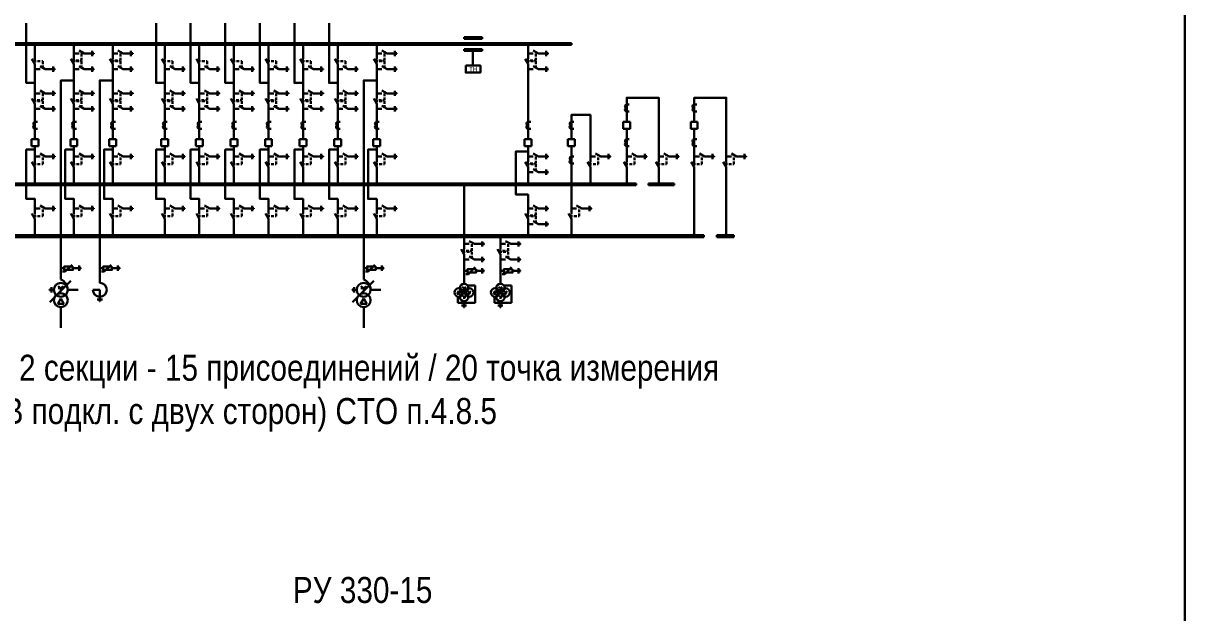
# Model space of a CAD drawing. Header units: millimetres. Extents: x -2550 to 7325, y -3772 to 3128.
# Drawn here: x 5982 to 7325, y -823 to -142 of the extents above; entities that cross this region are included whole.
import ezdxf
from ezdxf.enums import TextEntityAlignment as Align

# ---------------------------------------------------------------- set-up
doc = ezdxf.new("R2010")
doc.units = ezdxf.units.MM
doc.linetypes.add('штриховая2', pattern=[9.525, 6.35, -3.175])
doc.layers.add('Основная', color=7, linetype='Continuous', lineweight=30)
doc.styles.add('Narrow', font='ARIALN.TTF')
doc.styles.add('Вывод', font='tahoma.ttf', dxfattribs={"height": 2.5})
doc.styles.add('Компонент', font='ARIALN.TTF', dxfattribs={"height": 3.5})
doc.styles.add('Функция', font='ARIALN.TTF', dxfattribs={"height": 2})

# ---------------------------------------------------------------- blocks, each defined once
blk = doc.blocks.new('*U94')
at = {"color": 0, "linetype": 'ByBlock'}
for p, q in [((0, 0), (20, 0)), ((0, -2), (0, 0)), ((20, -2), (20, 0)), ((0, -2), (20, -2))]:
    blk.add_line(p, q, dxfattribs=at)
at = {"layer": 'Основная', "style": 'Компонент'}
blk.add_attdef('ОШ', text='', height=3.5, dxfattribs=at).set_placement((6, 4), align=Align.MIDDLE_CENTER)
blk = doc.blocks.new('*U95')
at = {"color": 0, "linetype": 'ByBlock'}
for p, q in [((0, 0), (30, 0)), ((0, -2), (0, 0)), ((30, -2), (30, 0)), ((0, -2), (30, -2))]:
    blk.add_line(p, q, dxfattribs=at)
at = {"layer": 'Основная', "style": 'Компонент'}
blk.add_attdef('ОШ', text='', height=3.5, dxfattribs=at).set_placement((6, 4), align=Align.MIDDLE_CENTER)
blk = doc.blocks.new('*U96')
at = {"color": 0, "linetype": 'ByBlock'}
for p, q in [((0, 0), (979, 0)), ((0, -2), (0, 0)), ((979, -2), (979, 0)), ((0, -2), (979, -2))]:
    blk.add_line(p, q, dxfattribs=at)
at = {"layer": 'Основная', "style": 'Компонент'}
blk.add_attdef('ОШ', text='', height=3.5, dxfattribs=at).set_placement((6, 4), align=Align.MIDDLE_CENTER)
blk = doc.blocks.new('*U18')
at = {"color": 0, "linetype": 'ByBlock'}
blk.add_line((0, 0), (6, 3.4), dxfattribs=at)
blk = doc.blocks.new('*U74')
at = {"color": 0}
for p, q in [((-3, 0), (-9, 0)), ((9, 0), (3, 0))]:
    blk.add_line(p, q, dxfattribs=at)
at = {"color": 0, "ltscale": 0.25, "xscale": -1, "rotation": 359.9999999999999}
blk.add_blockref('*U18', (3, 0), dxfattribs=at)
at = {"layer": 'Основная'}
for tag, height, style, p in [('ОУ', 3.5, 'Компонент', (-25, 0)), ('В1', 2.5, 'Вывод', (-7, -2)), ('В2', 2.5, 'Вывод', (7, -2))]:
    blk.add_attdef(tag, text='', height=height, dxfattribs=dict(at, style=style)).set_placement(p, align=Align.MIDDLE_CENTER)
blk = doc.blocks.new('*U78')
at = {"color": 0, "linetype": 'ByBlock'}
blk.add_line((-3, 0), (0, 0), dxfattribs=at)
at = {"color": 0}
for p, q in [((0, -3), (0, 3)), ((1, -1.5), (1, 1.5)), ((2, -0.5), (2, 0.5))]:
    blk.add_line(p, q, dxfattribs=at)
blk = doc.blocks.new('*U10')
at = {"color": 0}
blk.add_line((0, -1), (0, 1), dxfattribs=at)
blk = doc.blocks.new('*U79')
at = {"color": 0, "linetype": 'ByBlock'}
for p, q in [((0, 3), (0, 9)), ((0, -9), (0, -3))]:
    blk.add_line(p, q, dxfattribs=at)
at = {"color": 0, "linetype": 'ByBlock', "ltscale": 0.25, "rotation": 89.99999999999999}
for name, p in [('*U18', (0, -3)), ('*U10', (0, 3))]:
    blk.add_blockref(name, p, dxfattribs=at)
at = {"layer": 'Основная'}
for tag, height, style, p in [('ОУ', 3.5, 'Компонент', (-12, 0)), ('В1', 2.5, 'Вывод', (2, 7)), ('В2', 2.5, 'Вывод', (2, -7))]:
    blk.add_attdef(tag, text='', height=height, dxfattribs=dict(at, style=style)).set_placement(p, align=Align.MIDDLE_CENTER)
blk = doc.blocks.new('*U71')
at = {"color": 0, "ltscale": 0.25, "const_width": 0.6}
blk.add_lwpolyline([(0, -0.3, 1), (0, 0.3, 1)], format="xyb", close=True, dxfattribs=at)
at = {"layer": 'Основная', "color": 0}
for p, q in [((0, 7), (0, 9)), ((0, 2), (0, 7)), ((0, 0), (0, 2))]:
    blk.add_line(p, q, dxfattribs=at)
blk = doc.blocks.new('*U85')
at = {"color": 0, "ltscale": 0.35}
for p, q in [((0, 2), (-2, -1.5)), ((0, 2), (1.5, -0.5)), ((-2, -1.5), (1, -1.5))]:
    blk.add_line(p, q, dxfattribs=at)
blk.add_circle((0, 0), 5, dxfattribs=at)
at = {"ltscale": 0.35, "style": 'Компонент'}
blk.add_attdef('ОУ', text='', height=3.5, dxfattribs=at).set_placement((-3, 10), align=Align.MIDDLE_CENTER)
blk = doc.blocks.new('*U86')
at = {"color": 0, "ltscale": 0.35}
for q in [(-2, 1.5), (2, 1.5), (2, 0), (0, -2.5)]:
    blk.add_line((0, 0), q, dxfattribs=at)
blk.add_circle((0, 0), 5, dxfattribs=at)
at = {"ltscale": 0.35, "style": 'Компонент'}
blk.add_attdef('ОУ', text='', height=3.5, dxfattribs=at).set_placement((0, 8), align=Align.MIDDLE_CENTER)
blk = doc.blocks.new('*U72')
at = {"color": 0, "ltscale": 0.25, "const_width": 0.6}
blk.add_lwpolyline([(0.3, 0, 1), (-0.3, 0, 1)], format="xyb", close=True, dxfattribs=at)
at = {"layer": 'Основная', "color": 0}
for p, q in [((-5, 0), (-7, 0)), ((-2, 0), (-5, 0)), ((0, 0), (-2, 0))]:
    blk.add_line(p, q, dxfattribs=at)
blk = doc.blocks.new('*U83')
at = {"color": 0}
for p, q in [((3, 0), (-3, 0)), ((1.5, -1), (-1.5, -1)), ((0.5, -2), (-0.5, -2))]:
    blk.add_line(p, q, dxfattribs=at)
at = {"color": 0, "linetype": 'ByBlock'}
blk.add_line((0, 3), (0, 0), dxfattribs=at)
blk = doc.blocks.new('*U73')
at = {"color": 0, "ltscale": 0.25, "const_width": 0.6}
blk.add_lwpolyline([(0, -0.3, 1), (0, 0.3, 1)], format="xyb", close=True, dxfattribs=at)
at = {"layer": 'Основная', "color": 0}
for p, q in [((0, 6), (0, 8)), ((0, 2), (0, 6)), ((0, 0), (0, 2))]:
    blk.add_line(p, q, dxfattribs=at)
blk = doc.blocks.new('*U75')
at = {"color": 0, "ltscale": 0.35}
for q in [(4, 4), (-7, -4)]:
    blk.add_line((-4, -4), q, dxfattribs=at)
at = {"color": 0}
for p, q in [((9, 0), (5, 0)), ((-5, 0), (-9, 0))]:
    blk.add_line(p, q, dxfattribs=at)
at = {"color": 0, "ltscale": 0.35}
blk.add_lwpolyline([(5, 2), (-5, 2), (-5, -2), (5, -2)], close=True, dxfattribs=at)
at = {"layer": 'Основная'}
for tag, height, style, p in [('ОУ', 3.5, 'Компонент', (0, 6)), ('В1', 2.5, 'Вывод', (-7, -2)), ('F', 2, 'Функция', (-3, -5)), ('В2', 2.5, 'Вывод', (7, -2))]:
    blk.add_attdef(tag, text='', height=height, dxfattribs=dict(at, style=style)).set_placement(p, align=Align.MIDDLE_CENTER)
blk = doc.blocks.new('*U82')
at = {"color": 0, "linetype": 'ByBlock'}
blk.add_line((-3, 0), (0, 0), dxfattribs=at)
at = {"color": 0}
for p, q in [((0, -3), (0, 3)), ((1, -1.5), (1, 1.5)), ((2, -0.5), (2, 0.5))]:
    blk.add_line(p, q, dxfattribs=at)
blk = doc.blocks.new('*U97')
at = {"color": 0, "linetype": 'ByBlock'}
for p, q in [((0, 0), (901, 0)), ((0, -2), (0, 0)), ((901, -2), (901, 0)), ((0, -2), (901, -2))]:
    blk.add_line(p, q, dxfattribs=at)
at = {"layer": 'Основная', "style": 'Компонент'}
blk.add_attdef('ОШ', text='', height=3.5, dxfattribs=at).set_placement((6, 4), align=Align.MIDDLE_CENTER)
blk = doc.blocks.new('*U37')
at = {"color": 0, "linetype": 'ByBlock'}
for p, q in [((0, 0), (-8, 0)), ((-8, -8), (-8, 0)), ((0, -8), (0, 0)), ((0, -8), (-8, -8))]:
    blk.add_line(p, q, dxfattribs=at)
at = {"layer": 'Основная', "style": 'Компонент'}
blk.add_attdef('ОУ', text='', height=3.5, dxfattribs=at).set_placement((-15, -3), align=Align.MIDDLE_CENTER)
blk = doc.blocks.new('*U81')
at = {"color": 0, "linetype": 'ByBlock'}
for p, q in [((0, -5), (0, 5)), ((0, 4), (3, 4)), ((0, -4), (3, -4))]:
    blk.add_line(p, q, dxfattribs=at)
for centre, major_axis, start_param, end_param in [((0, -2), (-2, 0), 4.712389, 7.853982), ((0, 2), (0, -2), 3.141593, 6.283185)]:
    blk.add_ellipse(centre, major_axis=major_axis, ratio=1, start_param=start_param, end_param=end_param, dxfattribs=at)
at = {"layer": 'Основная', "linetype": 'ByBlock'}
for tag, height, style, p in [('ОУ', 3.5, 'Компонент', (-6, 0)), ('В1', 2.5, 'Вывод', (5, 6)), ('В2', 2.5, 'Вывод', (5, -6))]:
    blk.add_attdef(tag, text='', height=height, dxfattribs=dict(at, style=style)).set_placement(p, align=Align.MIDDLE_CENTER)
blk = doc.blocks.new('*U67')
at = {"ltscale": 0.25}
for p, q in [((-3.5, -4), (0, 2)), ((0, 2), (3.5, -4)), ((-3.5, -4), (3.5, -4))]:
    blk.add_line(p, q, dxfattribs=at)
blk.add_circle((0, 0), 8, dxfattribs=at)
at = {"layer": 'Основная', "style": 'Компонент'}
blk.add_attdef('ОУ', text='', height=3.5, dxfattribs=at).set_placement((17, 0), align=Align.MIDDLE_CENTER)
blk = doc.blocks.new('*U68')
at = {"ltscale": 0.25}
for p, q in [((0, 0), (-20, 0)), ((14.4, 0), (0, 0))]:
    blk.add_line(p, q, dxfattribs=at)
blk.add_lwpolyline([(-18, 0, 1, 0, 0), (-20, 0, 0, 0, 0)], format="xyseb", dxfattribs=at)
at = {"layer": 'Основная', "style": 'Вывод'}
blk.add_attdef('ОС', text='', height=2.5, dxfattribs=at).set_placement((3, 2), align=Align.MIDDLE_CENTER)
blk = doc.blocks.new('*U69')
at = {"ltscale": 0.25}
for q in [(-3.2, 4.4), (3.2, 4.4), (0, -2), (3.2, 2)]:
    blk.add_line((0, 2), q, dxfattribs=at)
blk.add_circle((0, 0), 8, dxfattribs=at)
blk.add_arc((5.2, -0.2), 13.2, 113.2803, 179.3396, dxfattribs=at)
at = {"layer": 'Основная', "style": 'Компонент'}
blk.add_attdef('ОУ', text='', height=3.5, dxfattribs=at).set_placement((-17, 0), align=Align.MIDDLE_CENTER)
blk = doc.blocks.new('*U89')
at = {"color": 0}
for p, q in [((-2, 0.5), (-2, -0.5)), ((-1, 1.5), (-1, -1.5)), ((0, 3), (0, -3))]:
    blk.add_line(p, q, dxfattribs=at)
at = {"color": 0, "linetype": 'ByBlock'}
blk.add_line((3, 0), (0, 0), dxfattribs=at)
blk = doc.blocks.new('*U98')
at = {"color": 0, "linetype": 'ByBlock'}
for p, q in [((0, 0), (826, 0)), ((0, -2), (0, 0)), ((826, -2), (826, 0)), ((0, -2), (826, -2))]:
    blk.add_line(p, q, dxfattribs=at)
at = {"layer": 'Основная', "style": 'Компонент'}
blk.add_attdef('ОШ', text='', height=3.5, dxfattribs=at).set_placement((6, 4), align=Align.MIDDLE_CENTER)
blk = doc.blocks.new('*U92')
at = {"color": 0, "linetype": 'ByBlock'}
for p, q in [((0, 0), (21, 0)), ((0, -2), (0, 0)), ((21, -2), (21, 0)), ((0, -2), (21, -2))]:
    blk.add_line(p, q, dxfattribs=at)
at = {"layer": 'Основная', "style": 'Компонент'}
blk.add_attdef('ОШ', text='', height=3.5, dxfattribs=at).set_placement((6, 4), align=Align.MIDDLE_CENTER)
blk = doc.blocks.new('*U70')
at = {"color": 0, "ltscale": 0.25, "const_width": 0.6}
blk.add_lwpolyline([(0, -0.3, 1), (0, 0.3, 1)], format="xyb", close=True, dxfattribs=at)
at = {"layer": 'Основная', "color": 0}
for p, q in [((0, 7), (0, 9)), ((0, 2), (0, 7)), ((0, 0), (0, 2))]:
    blk.add_line(p, q, dxfattribs=at)
blk = doc.blocks.new('*U76')
at = {"ltscale": 0.35}
for q in [(8, 0), (0, -8)]:
    blk.add_line((0, 0), q, dxfattribs=at)
blk.add_arc((0, 0), 8, 90, 0, dxfattribs=at)
at = {"layer": 'Основная', "style": 'Компонент'}
blk.add_attdef('ОУ', text='', height=3.5, dxfattribs=at).set_placement((-17, 0), align=Align.MIDDLE_CENTER)

msp = doc.modelspace()

# ---------------------------------------------------------------- linework, layer by layer
at = {"layer": 'Основная'}
for points in [[(5289, 1125), (7325, 1125), (7325, -1712), (5289, -1712)], [(6494, -191), (6511, -191), (6511, -199), (6494, -199)]]:
    msp.add_lwpolyline(points, close=True, dxfattribs=at)
for points in [[(5986, -148), (5986, -142)], [(6136, -148), (6136, -142)], [(6176, -148), (6176, -142)], [(6216, -148), (6216, -142)], [(6256, -148), (6256, -142)], [(6296, -148), (6296, -142)], [(6336, -148), (6336, -142)], [(5986, -148), (5986, -211), (5996, -211)], [(6136, -148), (6136, -211), (6146, -211)], [(6176, -148), (6176, -211), (6186, -211)], [(6216, -148), (6216, -211), (6226, -211)], [(6256, -148), (6256, -211), (6266, -211)], [(6296, -148), (6296, -211), (6306, -211)], [(6336, -148), (6336, -211), (6346, -211)], [(5996, -177), (5996, -166)], [(6041, -177), (6041, -166)], [(6086, -177), (6086, -166)], [(6146, -177), (6146, -166)], [(6186, -177), (6186, -166)], [(6226, -177), (6226, -166)], [(6266, -177), (6266, -166)], [(6306, -177), (6306, -166)], [(6346, -177), (6346, -166)], [(6391, -177), (6391, -166)], [(6502, -173), (6502, -191)], [(6566, -177), (6566, -166)], [(5996, -214), (5996, -195)], [(6041, -223), (6041, -195)], [(6086, -223), (6086, -195)], [(6146, -214), (6146, -195)], [(6186, -214), (6186, -195)], [(6226, -214), (6226, -195)], [(6266, -214), (6266, -195)], [(6306, -214), (6306, -195)], [(6346, -214), (6346, -195)], [(6391, -223), (6391, -195)], [(6566, -276), (6566, -195)], [(6026, -408), (6026, -208), (6041, -208)], [(6071, -408), (6071, -208), (6086, -208)], [(6376, -408), (6376, -208), (6391, -208)], [(6680, -256), (6680, -228), (6717, -228), (6717, -296)], [(6758, -256), (6758, -228), (6795, -228), (6795, -296)], [(5996, -276), (5996, -241)], [(6041, -276), (6041, -241)], [(6086, -276), (6086, -241)], [(6146, -276), (6146, -241)], [(6186, -276), (6186, -241)], [(6226, -276), (6226, -241)], [(6266, -276), (6266, -241)], [(6306, -276), (6306, -241)], [(6346, -276), (6346, -241)], [(6391, -276), (6391, -241)], [(6616, -276), (6616, -248), (6638, -248), (6638, -296)], [(6680, -296), (6680, -264)], [(6758, -296), (6758, -264)], [(5996, -356), (5996, -345), (5986, -345), (5986, -288), (5996, -288)], [(5996, -296), (5996, -284)], [(6041, -356), (6041, -345), (6031, -345), (6031, -288), (6041, -288)], [(6041, -296), (6041, -284)], [(6086, -356), (6086, -345), (6076, -345), (6076, -288), (6086, -288)], [(6086, -296), (6086, -284)], [(6146, -356), (6146, -345), (6136, -345), (6136, -288), (6146, -288)], [(6146, -296), (6146, -284)], [(6186, -356), (6186, -345), (6176, -345), (6176, -288), (6186, -288)], [(6186, -296), (6186, -284)], [(6226, -356), (6226, -345), (6216, -345), (6216, -288), (6226, -288)], [(6226, -296), (6226, -284)], [(6266, -356), (6266, -345), (6256, -345), (6256, -288), (6266, -288)], [(6266, -296), (6266, -284)], [(6306, -356), (6306, -345), (6296, -345), (6296, -288), (6306, -288)], [(6306, -296), (6306, -284)], [(6346, -356), (6346, -345), (6336, -345), (6336, -288), (6346, -288)], [(6346, -296), (6346, -284)], [(6391, -356), (6391, -345), (6381, -345), (6381, -288), (6391, -288)], [(6391, -296), (6391, -284)], [(6566, -290), (6552, -290), (6552, -340), (6566, -340), (6566, -356)], [(6566, -296), (6566, -284)], [(6616, -356), (6616, -284)], [(5996, -314), (5996, -328)], [(6041, -314), (6041, -328)], [(6086, -314), (6086, -328)], [(6146, -314), (6146, -328)], [(6186, -314), (6186, -328)], [(6226, -314), (6226, -328)], [(6266, -314), (6266, -328)], [(6306, -314), (6306, -328)], [(6346, -314), (6346, -328)], [(6391, -314), (6391, -328)], [(6566, -314), (6566, -328)], [(6638, -314), (6638, -328)], [(6680, -314), (6680, -328)], [(6717, -314), (6717, -328)], [(6758, -314), (6758, -388)], [(6795, -314), (6795, -388)], [(6492, -397), (6492, -328)], [(5996, -374), (5996, -388)], [(6041, -374), (6041, -388)], [(6086, -374), (6086, -388)], [(6146, -374), (6146, -388)], [(6186, -374), (6186, -388)], [(6226, -374), (6226, -388)], [(6266, -374), (6266, -388)], [(6306, -374), (6306, -388)], [(6346, -374), (6346, -388)], [(6391, -374), (6391, -388)], [(6566, -374), (6566, -388)], [(6616, -374), (6616, -388)], [(6026, -408), (6026, -438)], [(6071, -408), (6071, -442)], [(6376, -408), (6376, -438)], [(6492, -415), (6492, -441)], [(6534, -415), (6534, -441)], [(6492, -443), (6492, -441)], [(6534, -443), (6534, -441)], [(6034, -450), (6046, -450)], [(6384, -450), (6396, -450)], [(6496, -445), (6505, -445)], [(6505, -453), (6503, -453)], [(6505, -453), (6505, -465)], [(6538, -445), (6547, -445)], [(6547, -453), (6545, -453)], [(6547, -453), (6547, -465)], [(6492, -465), (6492, -463)], [(6492, -465), (6505, -465)], [(6534, -465), (6534, -463)], [(6534, -465), (6547, -465)], [(6026, -470), (6026, -494)], [(6376, -470), (6376, -494)]]:
    msp.add_lwpolyline(points, dxfattribs=at)
at = {"layer": 'Основная', "ltscale": 0.25, "const_width": 0.6}
for points in [[(5995.7, -166, 1), (5996.3, -166, 1)], [(6040.7, -166, 1), (6041.3, -166, 1)], [(6085.7, -166, 1), (6086.3, -166, 1)], [(6145.7, -166, 1), (6146.3, -166, 1)], [(6185.7, -166, 1), (6186.3, -166, 1)], [(6225.7, -166, 1), (6226.3, -166, 1)], [(6265.7, -166, 1), (6266.3, -166, 1)], [(6305.7, -166, 1), (6306.3, -166, 1)], [(6345.7, -166, 1), (6346.3, -166, 1)], [(6390.7, -166, 1), (6391.3, -166, 1)], [(6501.7, -173, 1), (6502.3, -173, 1)], [(6565.7, -166, 1), (6566.3, -166, 1)], [(6040.7, -177, 1), (6041.3, -177, 1)], [(6085.7, -177, 1), (6086.3, -177, 1)], [(6390.7, -177, 1), (6391.3, -177, 1)], [(6565.7, -177, 1), (6566.3, -177, 1)], [(5995.7, -195, 1), (5996.3, -195, 1)], [(6040.7, -195, 1), (6041.3, -195, 1)], [(6085.7, -195, 1), (6086.3, -195, 1)], [(6145.7, -195, 1), (6146.3, -195, 1)], [(6185.7, -195, 1), (6186.3, -195, 1)], [(6225.7, -195, 1), (6226.3, -195, 1)], [(6265.7, -195, 1), (6266.3, -195, 1)], [(6305.7, -195, 1), (6306.3, -195, 1)], [(6345.7, -195, 1), (6346.3, -195, 1)], [(6390.7, -195, 1), (6391.3, -195, 1)], [(6565.7, -195, 1), (6566.3, -195, 1)], [(5995.7, -211, 1), (5996.3, -211, 1)], [(6040.7, -208, 1), (6041.3, -208, 1)], [(6085.7, -208, 1), (6086.3, -208, 1)], [(6145.7, -211, 1), (6146.3, -211, 1)], [(6185.7, -211, 1), (6186.3, -211, 1)], [(6225.7, -211, 1), (6226.3, -211, 1)], [(6265.7, -211, 1), (6266.3, -211, 1)], [(6305.7, -211, 1), (6306.3, -211, 1)], [(6345.7, -211, 1), (6346.3, -211, 1)], [(6390.7, -208, 1), (6391.3, -208, 1)], [(6040.7, -223, 1), (6041.3, -223, 1)], [(6085.7, -223, 1), (6086.3, -223, 1)], [(6390.7, -223, 1), (6391.3, -223, 1)], [(5995.7, -241, 1), (5996.3, -241, 1)], [(6040.7, -241, 1), (6041.3, -241, 1)], [(6085.7, -241, 1), (6086.3, -241, 1)], [(6145.7, -241, 1), (6146.3, -241, 1)], [(6185.7, -241, 1), (6186.3, -241, 1)], [(6225.7, -241, 1), (6226.3, -241, 1)], [(6265.7, -241, 1), (6266.3, -241, 1)], [(6305.7, -241, 1), (6306.3, -241, 1)], [(6345.7, -241, 1), (6346.3, -241, 1)], [(6390.7, -241, 1), (6391.3, -241, 1)], [(5995.7, -288, 1), (5996.3, -288, 1)], [(6040.7, -288, 1), (6041.3, -288, 1)], [(6085.7, -288, 1), (6086.3, -288, 1)], [(6145.7, -288, 1), (6146.3, -288, 1)], [(6185.7, -288, 1), (6186.3, -288, 1)], [(6225.7, -288, 1), (6226.3, -288, 1)], [(6265.7, -288, 1), (6266.3, -288, 1)], [(6305.7, -288, 1), (6306.3, -288, 1)], [(6345.7, -288, 1), (6346.3, -288, 1)], [(6390.7, -288, 1), (6391.3, -288, 1)], [(6565.7, -290, 1), (6566.3, -290, 1)], [(5995.7, -296, 1), (5996.3, -296, 1)], [(6040.7, -296, 1), (6041.3, -296, 1)], [(6085.7, -296, 1), (6086.3, -296, 1)], [(6145.7, -296, 1), (6146.3, -296, 1)], [(6185.7, -296, 1), (6186.3, -296, 1)], [(6225.7, -296, 1), (6226.3, -296, 1)], [(6265.7, -296, 1), (6266.3, -296, 1)], [(6305.7, -296, 1), (6306.3, -296, 1)], [(6345.7, -296, 1), (6346.3, -296, 1)], [(6390.7, -296, 1), (6391.3, -296, 1)], [(6565.7, -296, 1), (6566.3, -296, 1)], [(6637.7, -296, 1), (6638.3, -296, 1)], [(6679.7, -296, 1), (6680.3, -296, 1)], [(6716.7, -296, 1), (6717.3, -296, 1)], [(6757.7, -296, 1), (6758.3, -296, 1)], [(6794.7, -296, 1), (6795.3, -296, 1)], [(6565.7, -314, 1), (6566.3, -314, 1)], [(5995.7, -328, 1), (5996.3, -328, 1)], [(6040.7, -328, 1), (6041.3, -328, 1)], [(6085.7, -328, 1), (6086.3, -328, 1)], [(6145.7, -328, 1), (6146.3, -328, 1)], [(6185.7, -328, 1), (6186.3, -328, 1)], [(6225.7, -328, 1), (6226.3, -328, 1)], [(6265.7, -328, 1), (6266.3, -328, 1)], [(6305.7, -328, 1), (6306.3, -328, 1)], [(6345.7, -328, 1), (6346.3, -328, 1)], [(6390.7, -328, 1), (6391.3, -328, 1)], [(6491.7, -328, 1), (6492.3, -328, 1)], [(6565.7, -328, 1), (6566.3, -328, 1)], [(6637.7, -328, 1), (6638.3, -328, 1)], [(6679.7, -328, 1), (6680.3, -328, 1)], [(6716.7, -328, 1), (6717.3, -328, 1)], [(5995.7, -356, 1), (5996.3, -356, 1)], [(6040.7, -356, 1), (6041.3, -356, 1)], [(6085.7, -356, 1), (6086.3, -356, 1)], [(6145.7, -356, 1), (6146.3, -356, 1)], [(6185.7, -356, 1), (6186.3, -356, 1)], [(6225.7, -356, 1), (6226.3, -356, 1)], [(6265.7, -356, 1), (6266.3, -356, 1)], [(6305.7, -356, 1), (6306.3, -356, 1)], [(6345.7, -356, 1), (6346.3, -356, 1)], [(6390.7, -356, 1), (6391.3, -356, 1)], [(6565.7, -356, 1), (6566.3, -356, 1)], [(6615.7, -356, 1), (6616.3, -356, 1)], [(6565.7, -374, 1), (6566.3, -374, 1)], [(5995.7, -388, 1), (5996.3, -388, 1)], [(6040.7, -388, 1), (6041.3, -388, 1)], [(6085.7, -388, 1), (6086.3, -388, 1)], [(6145.7, -388, 1), (6146.3, -388, 1)], [(6185.7, -388, 1), (6186.3, -388, 1)], [(6225.7, -388, 1), (6226.3, -388, 1)], [(6265.7, -388, 1), (6266.3, -388, 1)], [(6305.7, -388, 1), (6306.3, -388, 1)], [(6345.7, -388, 1), (6346.3, -388, 1)], [(6390.7, -388, 1), (6391.3, -388, 1)], [(6491.7, -388, 1), (6492.3, -388, 1)], [(6533.7, -388, 1), (6534.3, -388, 1)], [(6565.7, -388, 1), (6566.3, -388, 1)], [(6615.7, -388, 1), (6616.3, -388, 1)], [(6757.7, -388, 1), (6758.3, -388, 1)], [(6794.7, -388, 1), (6795.3, -388, 1)], [(6491.7, -397, 1), (6492.3, -397, 1)], [(6491.7, -415, 1), (6492.3, -415, 1)], [(6533.7, -415, 1), (6534.3, -415, 1)], [(6025.7, -425, 1), (6026.3, -425, 1)], [(6070.7, -425, 1), (6071.3, -425, 1)], [(6375.7, -425, 1), (6376.3, -425, 1)], [(6491.7, -428, 1), (6492.3, -428, 1)], [(6533.7, -428, 1), (6534.3, -428, 1)]]:
    msp.add_lwpolyline(points, format="xyb", close=True, dxfattribs=at)
at = {"layer": 'Основная', "linetype": 'штриховая2', "ltscale": 0.5}
for points in [[(5994.3, -186), (6005, -186), (6005, -193.3)], [(6038.7, -185), (6050, -185), (6050, -175.3)], [(6039.3, -186), (6050, -186), (6050, -193.3)], [(6083.7, -185), (6095, -185), (6095, -175.3)], [(6084.3, -186), (6095, -186), (6095, -193.3)], [(6144.3, -186), (6155, -186), (6155, -193.3)], [(6184.3, -186), (6195, -186), (6195, -193.3)], [(6224.3, -186), (6235, -186), (6235, -193.3)], [(6264.3, -186), (6275, -186), (6275, -193.3)], [(6304.3, -186), (6315, -186), (6315, -193.3)], [(6344.3, -186), (6355, -186), (6355, -193.3)], [(6388.7, -185), (6400, -185), (6400, -175.3)], [(6389.3, -186), (6400, -186), (6400, -193.3)], [(6563.7, -185), (6575, -185), (6575, -175.3)], [(6564.3, -186), (6575, -186), (6575, -193.3)], [(5993.7, -231), (6005, -231), (6005, -221.3)], [(6038.7, -231), (6050, -231), (6050, -221.3)], [(6083.7, -231), (6095, -231), (6095, -221.3)], [(6143.7, -231), (6155, -231), (6155, -221.3)], [(6183.7, -231), (6195, -231), (6195, -221.3)], [(6223.7, -231), (6235, -231), (6235, -221.3)], [(6263.7, -231), (6275, -231), (6275, -221.3)], [(6303.7, -231), (6315, -231), (6315, -221.3)], [(6343.7, -231), (6355, -231), (6355, -221.3)], [(6388.7, -231), (6400, -231), (6400, -221.3)], [(5994.3, -232), (6005, -232), (6005, -239.3)], [(6039.3, -232), (6050, -232), (6050, -239.3)], [(6084.3, -232), (6095, -232), (6095, -239.3)], [(6144.3, -232), (6155, -232), (6155, -239.3)], [(6184.3, -232), (6195, -232), (6195, -239.3)], [(6224.3, -232), (6235, -232), (6235, -239.3)], [(6264.3, -232), (6275, -232), (6275, -239.3)], [(6304.3, -232), (6315, -232), (6315, -239.3)], [(6344.3, -232), (6355, -232), (6355, -239.3)], [(6389.3, -232), (6400, -232), (6400, -239.3)], [(5994.3, -305), (6005, -305), (6005, -294.3)], [(6039.3, -305), (6050, -305), (6050, -294.3)], [(6084.3, -305), (6095, -305), (6095, -294.3)], [(6144.3, -305), (6155, -305), (6155, -294.3)], [(6184.3, -305), (6195, -305), (6195, -294.3)], [(6224.3, -305), (6235, -305), (6235, -294.3)], [(6264.3, -305), (6275, -305), (6275, -294.3)], [(6304.3, -305), (6315, -305), (6315, -294.3)], [(6344.3, -305), (6355, -305), (6355, -294.3)], [(6389.3, -305), (6400, -305), (6400, -294.3)], [(6563.7, -304), (6575, -304), (6575, -294.3)], [(6636.3, -305), (6647, -305), (6647, -294.3)], [(6678.3, -305), (6689, -305), (6689, -294.3)], [(6715.3, -305), (6726, -305), (6726, -294.3)], [(6756.3, -305), (6767, -305), (6767, -294.3)], [(6793.3, -305), (6804, -305), (6804, -294.3)], [(6564.3, -305), (6575, -305), (6575, -312.3)], [(5994.3, -365), (6005, -365), (6005, -354.3)], [(6039.3, -365), (6050, -365), (6050, -354.3)], [(6084.3, -365), (6095, -365), (6095, -354.3)], [(6144.3, -365), (6155, -365), (6155, -354.3)], [(6184.3, -365), (6195, -365), (6195, -354.3)], [(6224.3, -365), (6235, -365), (6235, -354.3)], [(6264.3, -365), (6275, -365), (6275, -354.3)], [(6304.3, -365), (6315, -365), (6315, -354.3)], [(6344.3, -365), (6355, -365), (6355, -354.3)], [(6389.3, -365), (6400, -365), (6400, -354.3)], [(6563.7, -364), (6575, -364), (6575, -354.3)], [(6614.3, -365), (6625, -365), (6625, -354.3)], [(6564.3, -365), (6575, -365), (6575, -372.3)], [(6489.7, -405), (6501, -405), (6501, -395.3)], [(6531.7, -405), (6543, -405), (6543, -395.3)], [(6490.3, -406), (6501, -406), (6501, -413.3)], [(6532.3, -406), (6543, -406), (6543, -413.3)]]:
    msp.add_lwpolyline(points, dxfattribs=at)
at = {"layer": 'Основная', "ltscale": 100}
for points in [[(6485, -465), (6485, -458)], [(6527, -465), (6527, -458)]]:
    msp.add_lwpolyline(points, dxfattribs=at)

# ---------------------------------------------------------------- block references
at = {"layer": 'Основная', "ltscale": 0.25}
for name, p in [('*U92', (6492, -158)), ('*U98', (5790, -165)), ('*U74', (6050, -177)), ('*U78', (6062, -177)), ('*U74', (6095, -177)), ('*U78', (6107, -177)), ('*U74', (6400, -177)), ('*U78', (6412, -177)), ('*U92', (6492, -172)), ('*U74', (6575, -177)), ('*U78', (6587, -177)), ('*U79', (5996, -186)), ('*U79', (6041, -186)), ('*U79', (6086, -186)), ('*U79', (6146, -186)), ('*U79', (6186, -186)), ('*U79', (6226, -186)), ('*U79', (6266, -186)), ('*U79', (6306, -186)), ('*U79', (6346, -186)), ('*U79', (6391, -186)), ('*U79', (6566, -186)), ('*U74', (6005, -195)), ('*U78', (6017, -195)), ('*U74', (6050, -195)), ('*U78', (6062, -195)), ('*U74', (6095, -195)), ('*U78', (6107, -195)), ('*U74', (6155, -195)), ('*U78', (6167, -195)), ('*U74', (6195, -195)), ('*U78', (6207, -195)), ('*U74', (6235, -195)), ('*U78', (6247, -195)), ('*U74', (6275, -195)), ('*U78', (6287, -195)), ('*U74', (6315, -195)), ('*U78', (6327, -195)), ('*U74', (6355, -195)), ('*U78', (6367, -195)), ('*U74', (6400, -195)), ('*U78', (6412, -195)), ('*U74', (6575, -195)), ('*U78', (6587, -195)), ('*U70', (5996, -223)), ('*U70', (6146, -223)), ('*U70', (6186, -223)), ('*U70', (6226, -223)), ('*U70', (6266, -223)), ('*U70', (6306, -223)), ('*U70', (6346, -223)), ('*U79', (5996, -232)), ('*U74', (6005, -223)), ('*U78', (6017, -223)), ('*U79', (6041, -232)), ('*U74', (6050, -223)), ('*U78', (6062, -223)), ('*U79', (6086, -232)), ('*U74', (6095, -223)), ('*U78', (6107, -223)), ('*U79', (6146, -232)), ('*U74', (6155, -223)), ('*U78', (6167, -223)), ('*U79', (6186, -232)), ('*U74', (6195, -223)), ('*U78', (6207, -223)), ('*U79', (6226, -232)), ('*U74', (6235, -223)), ('*U78', (6247, -223)), ('*U79', (6266, -232)), ('*U74', (6275, -223)), ('*U78', (6287, -223)), ('*U79', (6306, -232)), ('*U74', (6315, -223)), ('*U78', (6327, -223)), ('*U79', (6346, -232)), ('*U74', (6355, -223)), ('*U78', (6367, -223)), ('*U79', (6391, -232)), ('*U74', (6400, -223)), ('*U78', (6412, -223)), ('*U74', (6005, -241)), ('*U78', (6017, -241)), ('*U74', (6050, -241)), ('*U78', (6062, -241)), ('*U74', (6095, -241)), ('*U78', (6107, -241)), ('*U74', (6155, -241)), ('*U78', (6167, -241)), ('*U74', (6195, -241)), ('*U78', (6207, -241)), ('*U74', (6235, -241)), ('*U78', (6247, -241)), ('*U74', (6275, -241)), ('*U78', (6287, -241)), ('*U74', (6315, -241)), ('*U78', (6327, -241)), ('*U74', (6355, -241)), ('*U78', (6367, -241)), ('*U74', (6400, -241)), ('*U78', (6412, -241)), ('*U37', (6684, -256)), ('*U37', (6762, -256)), ('*U37', (6000, -276)), ('*U37', (6045, -276)), ('*U37', (6090, -276)), ('*U37', (6150, -276)), ('*U37', (6190, -276)), ('*U37', (6230, -276)), ('*U37', (6270, -276)), ('*U37', (6310, -276)), ('*U37', (6350, -276)), ('*U37', (6395, -276)), ('*U37', (6570, -276)), ('*U37', (6620, -276)), ('*U81', (6680, -280)), ('*U81', (6758, -280)), ('*U74', (6005, -296)), ('*U78', (6017, -296)), ('*U74', (6050, -296)), ('*U78', (6062, -296)), ('*U74', (6095, -296)), ('*U78', (6107, -296)), ('*U74', (6155, -296)), ('*U78', (6167, -296)), ('*U74', (6195, -296)), ('*U78', (6207, -296)), ('*U74', (6235, -296)), ('*U78', (6247, -296)), ('*U74', (6275, -296)), ('*U78', (6287, -296)), ('*U74', (6315, -296)), ('*U78', (6327, -296)), ('*U74', (6355, -296)), ('*U78', (6367, -296)), ('*U74', (6400, -296)), ('*U78', (6412, -296)), ('*U74', (6575, -296)), ('*U78', (6587, -296)), ('*U74', (6647, -296)), ('*U78', (6659, -296)), ('*U74', (6689, -296)), ('*U78', (6701, -296)), ('*U74', (6726, -296)), ('*U78', (6738, -296)), ('*U74', (6767, -296)), ('*U78', (6779, -296)), ('*U74', (6804, -296)), ('*U78', (6816, -296)), ('*U79', (5996, -305)), ('*U79', (6041, -305)), ('*U79', (6086, -305)), ('*U79', (6146, -305)), ('*U79', (6186, -305)), ('*U79', (6226, -305)), ('*U79', (6266, -305)), ('*U79', (6306, -305)), ('*U79', (6346, -305)), ('*U79', (6391, -305)), ('*U79', (6566, -305)), ('*U79', (6638, -305)), ('*U79', (6680, -305)), ('*U79', (6717, -305)), ('*U79', (6758, -305)), ('*U79', (6795, -305)), ('*U74', (6575, -314)), ('*U78', (6587, -314)), ('*U97', (5790, -327)), ('*U95', (6705, -327)), ('*U79', (5996, -365)), ('*U74', (6005, -356)), ('*U78', (6017, -356)), ('*U79', (6041, -365)), ('*U74', (6050, -356)), ('*U78', (6062, -356)), ('*U79', (6086, -365)), ('*U74', (6095, -356)), ('*U78', (6107, -356)), ('*U79', (6146, -365)), ('*U74', (6155, -356)), ('*U78', (6167, -356)), ('*U79', (6186, -365)), ('*U74', (6195, -356)), ('*U78', (6207, -356)), ('*U79', (6226, -365)), ('*U74', (6235, -356)), ('*U78', (6247, -356)), ('*U79', (6266, -365)), ('*U74', (6275, -356)), ('*U78', (6287, -356)), ('*U79', (6306, -365)), ('*U74', (6315, -356)), ('*U78', (6327, -356)), ('*U79', (6346, -365)), ('*U74', (6355, -356)), ('*U78', (6367, -356)), ('*U79', (6391, -365)), ('*U74', (6400, -356)), ('*U78', (6412, -356)), ('*U79', (6566, -365)), ('*U74', (6575, -356)), ('*U78', (6587, -356)), ('*U79', (6616, -365)), ('*U74', (6625, -356)), ('*U78', (6637, -356)), ('*U74', (6575, -374)), ('*U78', (6587, -374)), ('*U96', (5790, -387)), ('*U71', (6534, -397)), ('*U94', (6784, -387)), ('*U79', (6492, -406)), ('*U74', (6501, -397)), ('*U78', (6513, -397)), ('*U79', (6534, -406)), ('*U74', (6543, -397)), ('*U78', (6555, -397)), ('*U74', (6501, -415)), ('*U78', (6513, -415)), ('*U74', (6543, -415)), ('*U78', (6555, -415)), ('*U82', (6047, -425)), ('*U82', (6092, -425)), ('*U82', (6397, -425)), ('*U82', (6513, -428)), ('*U82', (6555, -428)), ('*U89', (6015, -450)), ('*U89', (6365, -450)), ('*U73', (6505, -453)), ('*U73', (6547, -453)), ('*U83', (6071, -461)), ('*U72', (6492, -465)), ('*U83', (6492, -468)), ('*U72', (6534, -465)), ('*U83', (6534, -468))]:
    msp.add_blockref(name, p, dxfattribs=at)
at = {"layer": 'Основная', "color": 3, "ltscale": 0.25}
for p in [(6680, -240), (6758, -240), (5996, -260), (6041, -260), (6086, -260), (6146, -260), (6186, -260), (6226, -260), (6266, -260), (6306, -260), (6346, -260), (6391, -260), (6566, -260), (6616, -260), (6616, -300)]:
    msp.add_blockref('*U81', p, dxfattribs=at)
at = {"layer": 'Основная', "ltscale": 0.35}
for name, p in [('*U75', (6035, -425)), ('*U75', (6080, -425)), ('*U75', (6385, -425)), ('*U75', (6501, -428)), ('*U75', (6543, -428)), ('*U86', (6492, -448)), ('*U86', (6534, -448)), ('*U67', (6026, -462)), ('*U67', (6376, -462)), ('*U85', (6486, -453)), ('*U86', (6492, -458)), ('*U86', (6498, -453)), ('*U85', (6528, -453)), ('*U86', (6534, -458)), ('*U86', (6540, -453))]:
    msp.add_blockref(name, p, dxfattribs=at)
at = {"layer": 'Основная', "ltscale": 0.25, "rotation": 224.9999999999999}
for p in [(6023.4, -453.9), (6373.4, -453.9)]:
    msp.add_blockref('*U68', p, dxfattribs=at)
at = {"layer": 'Основная', "ltscale": 0.35, "xscale": -1}
for name, p in [('*U69', (6026, -450)), ('*U76', (6071, -450)), ('*U69', (6376, -450))]:
    msp.add_blockref(name, p, dxfattribs=at)

# ---------------------------------------------------------------- texts
at = {"layer": 'Основная', "insert": (6502.5, -195), "char_height": 5, "width": 11, "attachment_point": 5, "style": 'Narrow'}
msp.add_mtext('ТН', dxfattribs=at)
at = {"layer": 'Основная', "color": 3, "char_height": 30, "style": 'Narrow'}
for s, insert, width, attachment_point in [('ДЗШ на 2 секции - 15 присоединений / 20 точка измерения тока (СВ подкл. с двух сторон) СТО п.4.8.5', (5845, -525), 941, 1), (' РУ 330-15', (6370, -797), 523, 5)]:
    msp.add_mtext(s, dxfattribs=dict(at, insert=insert, width=width, attachment_point=attachment_point))

doc.saveas('drawing.dxf')
